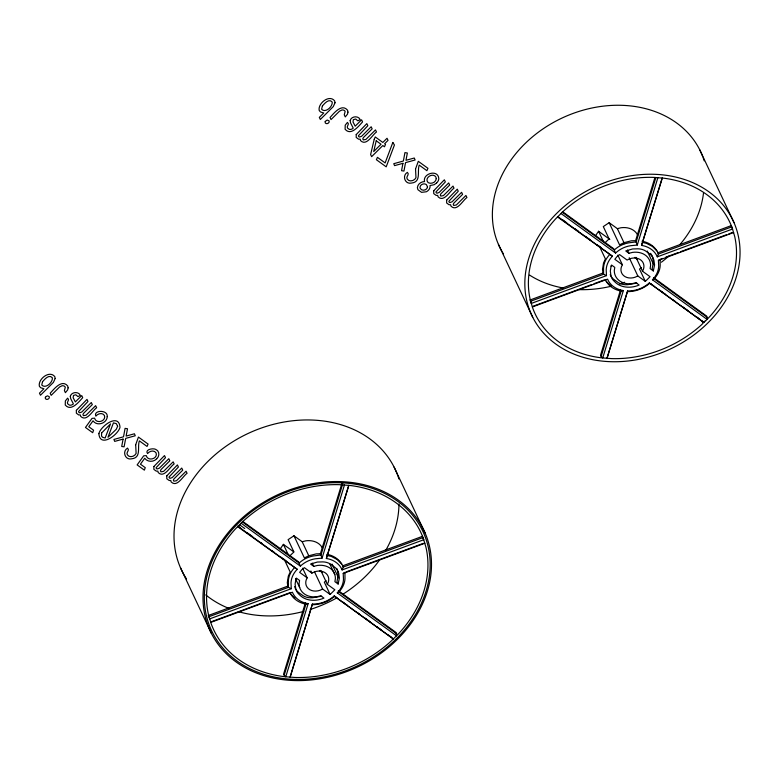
<?xml version="1.0" encoding="UTF-8"?>
<svg xmlns="http://www.w3.org/2000/svg" width="779" height="779" viewBox="0 0 779 779"><rect width="100%" height="100%" fill="white"/><g stroke="black" fill="none" stroke-linecap="round" stroke-linejoin="round"><path stroke-width="1.17" d="M396.735 633.814L338.943 591.923L338.359 590.696L396.151 632.577L396.55 635.839L337.268 592.877A23.029 18.511 -25.2 0 0 343.49 579.303L343.218 573.441L344.931 572.341L344.99 578.729A23.136 18.599 -25.2 0 1 338.943 591.923L337.268 592.877M653.562 277.616L706.689 316.118L707.079 319.38L652.461 279.797A23.029 18.511 -25.2 0 0 658.693 266.223L658.411 260.361L662.384 258.424M290.528 676.026L312.418 604.027C320.305 604.251 328.222 601.232 334.113 596.013L393.395 638.975L334.113 596.013M627.611 290.947L606.987 358.359L627.611 290.947C635.508 291.171 643.415 288.152 649.316 282.933L703.924 322.506L649.316 282.933M305.368 602.897L283.546 674.215L285.766 676.795L294.929 677.467A114.435 91.99 -25.2 0 0 391.048 641.205L398.78 633.522A114.435 91.99 -25.2 0 0 425.967 547.306L423.396 538.61A114.435 91.99 -25.2 0 0 350.083 485.483L339.566 484.684A114.435 91.99 -25.2 0 0 243.447 520.947L235.716 528.629A114.435 91.99 -25.2 0 0 208.529 614.845L211.099 623.541A114.435 91.99 -25.2 0 0 284.413 676.669L285.766 676.795L308.143 603.647C301.492 602.732 294.949 598.623 292.398 592.225L210.739 622.421M241.1 523.176L300.382 566.138A23.029 18.511 -25.2 0 1 315.203 558.806L322.078 558.124L320.403 553.752L341.874 483.584M284.121 675.442L305.943 604.124L308.143 603.647M342.809 483.662L320.987 554.979L313.538 555.933A23.136 18.599 -25.2 0 0 299.117 563.061L242.308 521.891M322.078 558.124L344.464 484.966M290.031 677.185L312.418 604.027M342.098 569.926L343.257 567.063L342.682 565.836L422.296 536.4L423.757 539.73L342.098 569.926C339.547 563.529 333.003 559.419 326.343 558.504L348.729 485.356M348.856 485.395L326.343 558.504M620.561 289.817L600.502 355.399L602.722 357.97L623.346 290.567C616.686 289.652 610.142 285.542 607.591 279.145L532.349 306.965M560.968 213.475L615.576 253.058A23.029 18.511 -25.2 0 1 630.406 245.726L637.271 245.044L635.606 240.672L654.954 177.408M601.076 356.626L621.145 291.044L623.346 290.567M655.889 177.485L636.18 241.899L628.731 242.853A23.136 18.599 -25.2 0 0 614.319 249.981L562.175 212.19M637.271 245.044L657.904 177.622M657.291 256.846L658.459 253.983L657.875 252.756L731.091 225.686L732.533 229.026L657.291 256.846C654.75 250.448 648.206 246.339 641.545 245.424L662.169 178.021M641.545 245.424L662.306 178.05M280.119 549.088L283.381 544.355L293.702 551.834M302.632 568.193L307.169 577.833L306.147 580.073A11.899 9.572 -25.2 0 0 320.15 590.219L322.594 589.012L330.13 594.474L334.853 589.781L327.326 584.318L320.773 570.394M327.326 584.318L328.349 582.079A11.899 9.572 -25.2 0 0 314.336 571.932L311.902 573.14L304.365 567.677L301.697 569.8L299.642 572.37L307.169 577.833M338.125 584.026L339.391 577.979L338.972 575.184A16.281 13.087 -25.2 0 0 335.028 567.424L330.364 564.045A16.281 13.087 -25.2 0 0 320.714 561.951L317.394 562.039L310.548 564.035L313.771 566.372L317.365 565.466A18.764 15.083 -25.2 0 1 335.398 578.534L334.902 581.689L338.125 584.026L336.966 581.562L338.232 575.515L337.813 572.721A16.281 13.087 -25.2 0 0 336.674 568.427M595.312 236.008L598.574 231.275L609.84 239.435M617.835 255.113L622.372 264.753L621.34 266.993A11.899 9.572 -25.2 0 0 635.352 277.139L637.797 275.932L645.324 281.394L650.056 276.701L642.519 271.238L635.966 257.313M642.519 271.238L643.542 268.998A11.899 9.572 -25.2 0 0 629.539 258.852L627.095 260.059L619.568 254.597L616.89 256.719L614.835 259.29L622.372 264.753M653.328 270.946L654.584 264.899L654.175 262.104A16.281 13.087 -25.2 0 0 650.222 254.343L645.557 250.955A16.281 13.087 -25.2 0 0 635.907 248.871L632.587 248.959L625.741 250.955L628.974 253.292L632.567 252.386A18.764 15.083 -25.2 0 1 650.601 265.454L650.105 268.609L653.328 270.946L652.169 268.482L653.425 262.435L653.006 259.641A16.281 13.087 -25.2 0 0 650.533 253.331M42.504 381.768L41.754 385.05C45.649 389.169 52.991 382.226 52.368 377.786C49.135 373.891 44.627 379.295 42.572 381.7M322.36 106.012L321.61 109.284C325.505 113.413 332.847 106.46 332.224 102.02C328.991 98.125 324.483 103.539 322.428 105.944M289.866 555.816L293.907 551.98L288.103 539.662L293.946 535.767L302.184 541.736L308.727 555.661M605.059 242.736L609.1 238.9L603.306 226.582L609.149 222.687L617.377 228.656L624.437 243.652M156.745 458.734C159.783 456.28 159.627 450.817 155.693 449.356C152.957 447.876 144.534 449.522 147.533 453.602C149.461 450.983 154.067 449.746 156.082 452.891C158.176 458.841 147.728 461.743 146.248 455.608L143.706 455.822L137.143 464.907L144.368 470.146L145.245 467.653L140.454 464.187L144.709 458.266C147.435 462.161 153.599 462.307 156.715 458.773M436.678 182.899L437.632 181.799A6.466 5.2 -25.2 0 0 438.772 178.313C437.886 169.121 422.53 173.444 424.526 181.575C421.127 181.614 417.632 184.126 417.388 187.681L417.904 189.677L421.527 192.345L426.317 191.78A6.232 5.005 -25.2 0 0 430.086 186.415L430.008 185.548L434.205 184.701L436.639 182.929M705.54 320.967L709.085 317.296A107.57 86.469 -25.2 0 0 734.646 236.251L732.231 228.081A107.57 86.469 -25.2 0 0 663.309 178.138L653.425 177.388A107.57 86.469 -25.2 0 0 563.071 211.469L555.807 218.695A107.57 86.469 -25.2 0 0 530.246 299.74L532.661 307.909A107.57 86.469 -25.2 0 0 601.573 357.853L611.466 358.603A107.57 86.469 -25.2 0 0 701.821 324.522L705.229 320.753M641.312 267.655L639.53 269.076L645.324 281.394M649.413 283.546C643.405 288.668 635.46 291.697 627.553 291.628M326.109 580.735L324.327 582.156L330.13 594.474M334.21 596.626C328.212 601.748 320.257 604.777 312.35 604.708M652.461 279.797L654.136 278.843A23.136 18.599 -25.2 0 0 660.193 265.649L660.134 259.261M529.827 300.09L603.014 273.03L602.498 269.563L603.53 263.02L605.4 258.949L599.431 246.281M731.666 226.913L658.459 253.983C655.899 247.099 649.141 242.347 642.003 241.247M606.481 275.63L531.22 303.45L530.411 301.327L603.598 274.266L606.481 275.63L606.198 269.768A23.029 18.511 -25.2 0 1 612.421 256.194L557.813 216.611M533.187 306.196L591.758 284.539M594.007 283.702L604.144 279.963M665.763 257.177L678.149 252.6M680.398 251.763L726.564 234.703M728.813 233.866L732.192 232.619M658.411 260.361L733.662 232.541M208.207 615.546L287.821 586.11L287.305 582.643L288.337 576.1L290.197 572.029L284.238 559.361M422.87 537.627L343.257 567.063C340.705 560.189 333.938 555.427 326.81 554.327L327.384 555.563L331.221 556.391L337.151 559.497L341.689 563.977M291.278 588.71L209.619 618.906L208.782 616.783L288.396 587.347L291.278 588.71L291.005 582.848A23.029 18.511 -25.2 0 1 297.227 569.274L237.946 526.312M211.596 621.632L290.08 592.624M346.071 571.922L423.416 543.323M343.218 573.441L424.876 543.245M617.377 228.656L620.97 227.75A18.764 15.083 -25.2 0 1 637.67 235.034M636.871 283.118L627.816 284.656A16.281 13.087 -25.2 0 1 618.166 282.563L613.501 279.184A16.281 13.087 -25.2 0 1 610.21 274.598M302.184 541.736L305.777 540.83A18.764 15.083 -25.2 0 1 322.477 548.114M321.678 596.198L312.622 597.736A16.281 13.087 -25.2 0 1 302.973 595.643L298.308 592.264A16.281 13.087 -25.2 0 1 294.666 586.529M635.606 240.672L631.477 240.779L624.018 242.668L619.578 244.859L609.149 222.687M320.403 553.752L316.274 553.859L308.825 555.748L304.385 557.939L293.946 535.767M642.587 242.483L646.424 243.311L652.354 246.417L656.892 250.896M621.145 291.044C614.514 289.983 607.99 285.825 605.273 279.544M305.943 604.124C299.253 603.053 292.641 598.837 290.022 592.42M612.421 256.194L557.443 216.893M237.576 526.585L297.227 569.274M634.642 257.421L637.456 259.456M562.584 211.674L613.735 248.754L615.576 253.058M654.136 278.843L707.264 317.355M562.769 219.931L566.703 222.784M574.581 228.49L578.515 231.344M585.399 236.339L590.316 239.903M597.201 244.888L601.145 247.741M650.796 283.741L653.756 285.874M659.657 290.158L665.558 294.433M673.426 300.139L675.393 301.561M682.287 306.556L688.188 310.831M696.056 316.537L699.99 319.39M319.448 570.501L322.263 572.536M242.707 521.365L298.542 561.834L300.382 566.138M239.484 524.715L244.772 528.542M237.975 526.059L239.942 527.48M246.797 532.456L252.669 536.712M260.507 542.388L262.465 543.81M272.261 550.909L274.218 552.33M280.099 556.586L285.981 560.851M334.61 596.101L336.577 597.522M342.448 601.778L347.346 605.332M357.142 612.43L359.1 613.852M364.981 618.107L369.879 621.661M376.734 626.628L381.632 630.182M388.487 635.148L391.428 637.28M606.266 281.394L610.794 285.883M291.064 594.474L294.929 598.291M699.669 149.685L734.003 222.638A111.231 89.419 -25.2 0 1 612.479 361.729A111.231 89.419 -25.2 0 1 550.85 219.61A111.231 89.419 -25.2 0 1 734.003 222.638M701.957 320.812L702.541 322.048M647.242 250.994L653.698 264.724M627.455 250.078L628.974 253.292M629.228 257.722L637.797 275.932M598.574 231.275L603.404 241.539M609.012 253.448L609.587 254.684A23.136 18.599 -25.2 0 0 603.54 267.879L603.598 274.266L603.014 273.03M498.424 244.363L532.758 317.316M394.106 467.118L425.071 532.924A118.096 94.931 -25.2 0 1 296.049 680.593A118.096 94.931 -25.2 0 1 230.623 529.71A118.096 94.931 -25.2 0 1 425.071 532.924M332.039 564.074L338.495 577.804M329.77 563.869L334.814 574.581M312.262 563.159L313.771 566.372M314.531 571.874L322.594 589.012M310.889 570.997L311.902 573.14M283.381 544.355L288.211 554.619M295.65 579.001L299.681 587.57M287.821 586.11L288.396 587.347L288.347 580.959A23.136 18.599 -25.2 0 1 294.394 567.764M180.436 567.638L211.411 633.444M422.296 536.4L423.211 539.01M703.476 193.289A107.57 86.469 -25.2 0 1 679.989 244.518M668.596 256.233A107.57 86.469 -25.2 0 1 661.42 262.211M624.602 282.28A107.57 86.469 -25.2 0 1 619.607 283.936M611.525 286.166A107.57 86.469 -25.2 0 1 579.001 289.622M563.081 287.967A107.57 86.469 -25.2 0 1 529.584 275.094M501.851 251.237A111.231 89.419 -25.2 0 1 561.922 118.096A111.231 89.419 -25.2 0 1 702.785 156.706M703.164 157.738A111.231 89.419 -25.2 0 1 704.216 160.863M503.546 254.071A111.231 89.419 -25.2 0 1 502.406 252.192M398.965 503.994A114.435 91.99 -25.2 0 1 385.547 550.695M379.909 559.488A114.435 91.99 -25.2 0 1 342.663 594.377M336.898 597.824A114.435 91.99 -25.2 0 1 310.208 609.49M303.781 611.379A114.435 91.99 -25.2 0 1 238.316 611.622M228.87 608.389A114.435 91.99 -25.2 0 1 205.744 594.893M186.502 578.924A118.096 94.931 -25.2 0 1 245.239 434.838A118.096 94.931 -25.2 0 1 397.407 474.567M397.816 475.667A118.096 94.931 -25.2 0 1 398.936 478.988M70.295 396.316L70.714 398.673L73.372 403.882A3.632 2.921 -25.2 0 1 69.497 405.138L67.617 403.785C66.527 401.584 70.052 400.153 67.578 398.166L65.358 400.951L65.251 405.022C71.142 412.033 78.952 401.73 82.72 397.679L81.727 395.586L75.339 401.925L73.158 397.728L73.499 395.391L75.826 394.787L77.958 396.608L80.344 395.391C78.523 391.185 71.366 391.876 70.295 396.316M350.151 120.56L350.56 122.916L353.218 128.126A3.632 2.921 -25.2 0 1 349.343 129.382L347.473 128.029C346.373 125.828 349.898 124.397 347.434 122.4L345.214 125.195L345.107 129.265C350.988 136.267 358.807 125.974 362.576 121.913L361.573 119.82L355.185 126.169L353.014 121.962L353.354 119.635L355.672 119.031L357.804 120.842L360.2 119.625C358.379 115.419 351.222 116.11 350.151 120.56M135.682 444.76L136.111 453.466C134.601 456.63 129.489 458.11 127.367 454.809C125.731 452.18 130.142 450.398 127.513 448.11C121.904 451.44 125.185 460.438 131.69 458.802C141.681 457.721 137.085 447.078 139.363 440.875L147.046 446.445L148.078 444.069L138.438 437.077L135.682 444.76M415.538 169.004L415.967 177.709C414.447 180.864 409.345 182.344 407.213 179.043C405.586 176.424 409.997 174.642 407.368 172.354C401.76 175.684 405.041 184.681 411.546 183.046C421.536 181.965 416.94 171.322 419.219 165.119L426.902 170.689L427.934 168.303L418.294 161.321L415.538 169.004M98.875 433.669C99.946 448.422 118.486 434.526 120.005 427.223C118.934 412.471 100.403 426.376 98.875 433.669M107.239 416.619C106.966 423.377 96.917 426.649 93.032 420.816L88.777 426.726L93.568 430.203L92.691 432.696L85.466 427.457L92.029 418.372L94.571 418.157C96.051 424.292 106.499 421.381 104.405 415.431C102.39 412.286 97.784 413.532 95.856 416.152C92.915 409.958 108.125 409.491 107.239 416.619M295.903 579.138L295.105 584.172L295.523 586.967A16.281 13.087 -25.2 0 0 299.467 594.728C305.592 601.3 316.128 601.524 323.947 598.116L320.724 595.779L317.131 596.685A18.764 15.083 -25.2 0 1 299.087 583.617L299.584 580.462L296.361 578.125L295.903 579.138M611.096 266.058L610.308 271.092L610.717 273.887A16.281 13.087 -25.2 0 0 614.66 281.647C620.785 288.22 631.331 288.444 639.14 285.036L635.917 282.699L632.324 283.605A18.764 15.083 -25.2 0 1 614.29 270.537L614.787 267.382L611.564 265.045L611.096 266.058M123.082 439.103L121.709 446.464L124.095 446.834L125.692 438.382L135.264 435.763L134.426 433.776L126.13 436.074L127.503 428.762L125.078 428.372L123.51 436.795L113.909 439.444L114.708 441.391L123.082 439.103M402.928 163.337L401.555 170.708L403.95 171.068L405.547 162.626L415.119 159.997L414.272 158.02L405.976 160.308L407.359 153.005L404.934 152.616L403.366 161.029L393.765 163.687L394.563 165.635L402.928 163.337M117.639 426.269L116.285 429.278L107.989 437.253L113.442 422.88L116.305 423.64L117.639 426.269M55.182 378.497L53.4 382.411L40.479 395.245L39.486 393.152L43.906 388.75L40.683 387.747L39.378 386.257C37.723 379.354 49.34 369.85 54.754 376.569L55.182 378.497M335.038 102.74L333.256 106.645L320.335 119.479L319.332 117.386L323.762 112.994L320.539 111.981L319.224 110.501C317.579 103.597 329.196 94.093 334.6 100.812L335.038 102.74M427.505 186.794C427.301 190.28 422.14 191.537 420.319 188.528L419.969 187.33C420.183 184.37 423.961 182.948 426.327 184.516L427.505 186.794M76.371 410.319L76.352 413.201L78.718 414.934L80.354 414.973L80.675 416.346C86.664 422.393 92.526 410.455 96.635 407.758L95.632 405.664L86.05 415.207L83.431 415.655L82.934 414.613L83.509 413.386L92.311 404.622L91.309 402.529L81.717 412.072L79.682 412.763A1.782 1.431 -25.2 0 1 78.611 411.478L87.978 401.487L86.985 399.393L76.371 410.319M101.582 433.056L101.562 436.113L102.585 437.262L105.146 438.022L110.501 423.893L101.582 433.056M153.882 466.504L153.862 469.386L156.238 471.11L157.864 471.149L158.195 472.532C164.174 478.569 170.036 466.64 174.145 463.933L173.142 461.84L163.561 471.383L160.951 471.84L160.445 470.789L161.019 469.562L169.822 460.808L168.819 458.704L159.237 468.247L157.192 468.948A1.782 1.431 -25.2 0 1 156.121 467.653L165.499 457.672L164.496 455.579L153.882 466.504M166.803 475.862L166.784 478.744L169.15 480.477L170.786 480.516L171.107 481.889C177.096 487.936 182.958 475.998 187.067 473.301L186.064 471.207L176.482 480.75L173.863 481.198L173.366 480.156L173.941 478.929L182.744 470.165L181.741 468.072L172.159 477.615L170.114 478.306A1.782 1.431 -25.2 0 1 169.043 477.021L178.42 467.03L177.417 464.936L166.803 475.862M356.217 134.563L356.198 137.445L358.574 139.168L360.21 139.207L360.531 140.59C366.51 146.627 372.381 134.699 376.481 131.992L375.488 129.898L365.896 139.441L363.287 139.899L362.79 138.847L363.365 137.62L372.158 128.866L371.164 126.763L361.573 136.306L359.528 137.007A1.782 1.431 -25.2 0 1 358.457 135.712L367.834 125.731L366.831 123.637L356.217 134.563M436.269 178.615C436.026 182.374 431.332 184.399 428.187 182.646C423.698 178.157 432.861 172.032 435.928 177.115L436.269 178.615M433.737 190.738L433.718 193.62L436.084 195.354L437.72 195.393L438.041 196.766C444.03 202.813 449.892 190.874 454.001 188.177L452.998 186.084L443.417 195.626L440.797 196.074L440.301 195.032L440.875 193.805L449.678 185.042L448.675 182.948L439.093 192.491L437.048 193.182A1.782 1.431 -25.2 0 1 435.977 191.897L445.354 181.906L444.351 179.813L433.737 190.738M446.659 200.106L446.64 202.988L449.006 204.711L450.642 204.75L450.963 206.133C456.942 212.17 462.814 200.242 466.923 197.545L465.92 195.451L456.338 204.984L453.719 205.442L453.222 204.39L453.797 203.163L462.59 194.409L461.596 192.316L452.005 201.849L449.97 202.55A1.782 1.431 -25.2 0 1 448.899 201.255L458.266 191.274L457.273 189.18L446.659 200.106M68.114 387.874L67.656 389.919L65.407 392.674L64.414 390.581L65.29 387.173A3.622 2.912 -25.2 0 0 62.086 385.751L59.613 386.968L51.18 395.352L50.177 393.259C53.936 389.169 61.814 378.896 67.685 385.946L68.114 387.874M347.97 112.108L347.512 114.153L345.263 116.918L344.26 114.825L345.146 111.416A3.622 2.912 -25.2 0 0 341.942 109.985L339.469 111.212L331.036 119.586L330.033 117.493C333.792 113.403 341.669 103.14 347.541 110.19L347.97 112.108M45.377 397.202L45.357 398.585C46.565 400.533 50.09 398.77 49.262 396.638L47.344 395.8L45.377 397.202M325.233 121.446L325.203 122.829C326.411 124.776 329.945 123.004 329.118 120.872L327.19 120.044L325.233 121.446M374.212 139.324L370.629 154.563L371.632 156.657L382.81 145.556L384.485 146.773L385.517 144.388L384.631 143.745L388.03 140.366L387.036 138.273L382.83 142.44L375.254 136.948L374.212 139.324M376.228 140.785L373.706 151.516L381.009 144.251L376.228 140.785M392.83 142.469L385.128 162.918L377.425 157.339L376.393 159.724L386.199 166.833L394.437 144.991L392.83 142.469M296.293 679.434A116.723 93.831 -25.2 0 0 423.815 533.488A116.723 93.831 -25.2 0 0 231.626 530.304A116.723 93.831 -25.2 0 0 296.293 679.434"/></g></svg>
